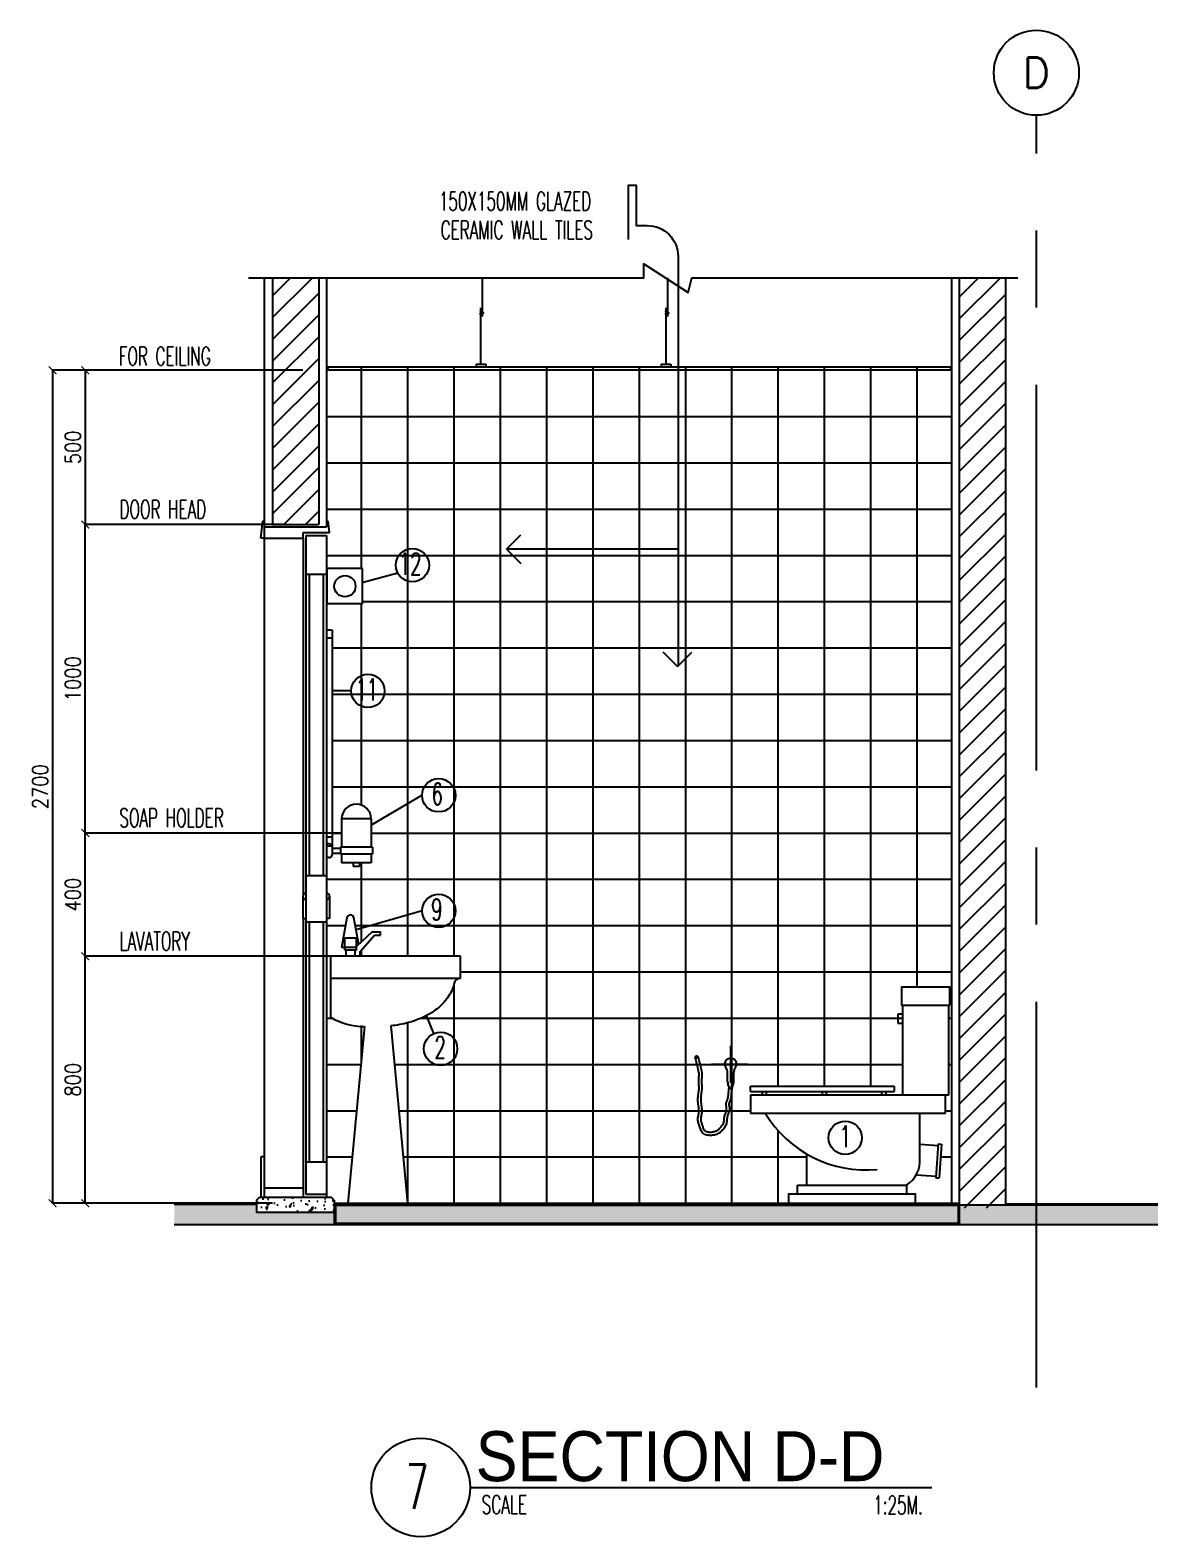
# Model space of a CAD drawing. Extents: x -263967 to -235090, y 166361 to 186286.
# Drawn here: x -249209 to -245555, y 173452 to 178336 of the extents above; entities that cross this region are included whole.
import ezdxf
from ezdxf.enums import TextEntityAlignment as Align

# ---------------------------------------------------------------- set-up
doc = ezdxf.new("R2010")
doc.units = 0
doc.header["$LTSCALE"] = 500
doc.header["$MEASUREMENT"] = 0
for name, pattern in [('CENTER2', [1.125, 0.75, -0.125, 0.125, -0.125]), ('CENTERX2', [4, 2.5, -0.5, 0.5, -0.5]), ('DASHED', [0.75, 0.5, -0.25]), ('HIDDEN', [0.375, 0.25, -0.125]), ('HIDDEN2', [0.1875, 0.125, -0.0625])]:
    doc.linetypes.add(name, pattern=pattern)
doc.layers.get('0').update_dxf_attribs({"linetype": 'CONTINUOUS'})
doc.layers.get('DEFPOINTS').update_dxf_attribs({"linetype": 'CONTINUOUS'})
for name, color, linetype in [('AX-CR', 2, 'CONTINUOUS'), ('AX-TXT', 2, 'CONTINUOUS'), ('AXES', 11, 'CENTERX2'), ('AXIS', 11, 'CENTER2'), ('DIM1', 2, 'CONTINUOUS'), ('Dimout', 4, 'CONTINUOUS'), ('DW', 7, 'CONTINUOUS'), ('ELE', 3, 'CONTINUOUS'), ('ELV', 7, 'CONTINUOUS'), ('FIX', 2, 'CONTINUOUS'), ('HatchA', 11, 'CONTINUOUS'), ('Plaster', 7, 'CONTINUOUS'), ('SANI', 2, 'CONTINUOUS'), ('SETTING', 3, 'CONTINUOUS'), ('Tile', 5, 'CONTINUOUS'), ('TITLE', 1, 'CONTINUOUS'), ('TXT', 2, 'CONTINUOUS'), ('TXT1', 2, 'CONTINUOUS'), ('WALL', 6, 'CONTINUOUS'), ('WallPartition', 2, 'CONTINUOUS'), ('Windows', 9, 'CONTINUOUS')]:
    doc.layers.add(name, color=color, linetype=linetype)
doc.styles.add('DIM', font='simplex.shx', dxfattribs={"width": 0.85})
doc.styles.add('ROMANS', font='romans.shx', dxfattribs={"width": 0.6})
doc.styles.add('TTXT', font='swisse.ttf', dxfattribs={"width": 0.9})
doc.dimstyles.new('DIM1-25', dxfattribs={"dimscale": 25, "dimtxt": 2, "dimasz": 1, "dimexe": 0.03, "dimexo": 0.03, "dimgap": 0.6, "dimtad": 1, "dimdec": 0, "dimdsep": 46, "dimtxsty": 'DIM', "dimblk1": 'ARCHTICK', "dimblk2": 'ARCHTICK', "dimsah": 1, "dimcen": 0.09, "dimdle": 0.03, "dimclrd": 256, "dimclrt": 2, "dimadec": 0, "dimazin": 0, "dimtfac": 1, "dimtdec": 0, "dimtix": 1, "dimtmove": 1, "dimatfit": 3, "dimldrblk": 'ARCHTICK', "dimfxl": 0, "dimtvp": 2, "dimtolj": 1, "dimtzin": 0, "dimarcsym": 0})

# ---------------------------------------------------------------- blocks, each defined once
blk = doc.blocks.new('_ARCHTICK')
at = {"color": 0, "linetype": 'ByBlock', "const_width": 0.15}
blk.add_lwpolyline([(-0.5, -0.5), (0.5, 0.5)], dxfattribs=at)
blk = doc.blocks.new('*D96')
at = {"layer": 'DEFPOINTS', "color": 0}
for p in [(-248325.1, 177233.5), (-249030.2, 176733.5), (-248384.5, 176733.5)]:
    blk.add_point(p, dxfattribs=at)
at = {"layer": 'Dimout', "color": 0, "lineweight": -2}
for p, q in [((-248325.8, 177233.5), (-249031, 177233.5)), ((-248385.3, 176733.5), (-249031, 176733.5))]:
    blk.add_line(p, q, dxfattribs=at)
at = {"layer": 'Dimout', "lineweight": -2}
blk.add_line((-249030.2, 177234.2), (-249030.2, 176732.7), dxfattribs=at)
at = {"layer": 'Dimout', "lineweight": -2, "xscale": 25, "yscale": 25, "zscale": 25}
for p, rotation in [((-249030.2, 177233.5), 90), ((-249030.2, 176733.5), 270)]:
    blk.add_blockref('_ARCHTICK', p, dxfattribs=dict(at, rotation=rotation))
at = {"layer": 'Dimout', "color": 2, "insert": (-249070.2, 176983.5), "char_height": 50, "attachment_point": 5, "rotation": 90, "style": 'DIM'}
blk.add_mtext('\\A1;500', dxfattribs=at)
blk = doc.blocks.new('*D98')
at = {"layer": 'DEFPOINTS', "color": 0}
for p in [(-249030.2, 177233.5), (-249136.1, 174533.5), (-249030.2, 174533.5)]:
    blk.add_point(p, dxfattribs=at)
at = {"layer": 'Dimout', "color": 0, "lineweight": -2}
for p, q in [((-249031, 177233.5), (-249136.8, 177233.5)), ((-249031, 174533.5), (-249136.8, 174533.5))]:
    blk.add_line(p, q, dxfattribs=at)
at = {"layer": 'Dimout', "lineweight": -2}
blk.add_line((-249136.1, 177234.2), (-249136.1, 174532.7), dxfattribs=at)
at = {"layer": 'Dimout', "lineweight": -2, "xscale": 25, "yscale": 25, "zscale": 25}
for p, rotation in [((-249136.1, 177233.5), 90), ((-249136.1, 174533.5), 270)]:
    blk.add_blockref('_ARCHTICK', p, dxfattribs=dict(at, rotation=rotation))
at = {"layer": 'Dimout', "color": 2, "insert": (-249176.1, 175883.5), "char_height": 50, "attachment_point": 5, "rotation": 90, "style": 'DIM'}
blk.add_mtext('\\A1;2700', dxfattribs=at)
blk = doc.blocks.new('*D100')
at = {"layer": 'DEFPOINTS', "color": 0}
for p in [(-249030.2, 176733.5), (-248504, 176733.5), (-248199.7, 175733.5)]:
    blk.add_point(p, dxfattribs=at)
at = {"layer": 'Dimout', "color": 0, "lineweight": -2}
for p, q in [((-248504.8, 176733.5), (-249031, 176733.5)), ((-248200.4, 175733.5), (-249031, 175733.5))]:
    blk.add_line(p, q, dxfattribs=at)
at = {"layer": 'Dimout', "lineweight": -2}
blk.add_line((-249030.2, 175732.7), (-249030.2, 176734.2), dxfattribs=at)
at = {"layer": 'Dimout', "lineweight": -2, "xscale": 25, "yscale": 25, "zscale": 25}
for p, rotation in [((-249030.2, 176733.5), 90), ((-249030.2, 175733.5), 270)]:
    blk.add_blockref('_ARCHTICK', p, dxfattribs=dict(at, rotation=rotation))
at = {"layer": 'Dimout', "color": 2, "insert": (-249070.2, 176233.5), "char_height": 50, "attachment_point": 5, "rotation": 90, "style": 'DIM'}
blk.add_mtext('\\A1;1000', dxfattribs=at)
blk = doc.blocks.new('*D99')
at = {"layer": 'DEFPOINTS', "color": 0}
for p in [(-249030.2, 175733.5), (-248199.7, 175733.5), (-248235.4, 175333.8)]:
    blk.add_point(p, dxfattribs=at)
at = {"layer": 'Dimout', "color": 0, "lineweight": -2}
for p, q in [((-248200.4, 175733.5), (-249031, 175733.5)), ((-248236.2, 175333.8), (-249031, 175333.8))]:
    blk.add_line(p, q, dxfattribs=at)
at = {"layer": 'Dimout', "lineweight": -2}
blk.add_line((-249030.2, 175333.1), (-249030.2, 175734.2), dxfattribs=at)
at = {"layer": 'Dimout', "lineweight": -2, "xscale": 25, "yscale": 25, "zscale": 25}
for p, rotation in [((-249030.2, 175733.5), 90), ((-249030.2, 175333.8), 270)]:
    blk.add_blockref('_ARCHTICK', p, dxfattribs=dict(at, rotation=rotation))
at = {"layer": 'Dimout', "color": 2, "insert": (-249070.2, 175533.7), "char_height": 50, "attachment_point": 5, "rotation": 90, "style": 'DIM'}
blk.add_mtext('\\A1;400', dxfattribs=at)
blk = doc.blocks.new('*D97')
at = {"layer": 'DEFPOINTS', "color": 0}
for p in [(-249030.2, 175333.8), (-248235.4, 175333.8), (-248422.4, 174533.5)]:
    blk.add_point(p, dxfattribs=at)
at = {"layer": 'Dimout', "color": 0, "lineweight": -2}
for p, q in [((-248236.2, 175333.8), (-249031, 175333.8)), ((-248423.2, 174533.5), (-249031, 174533.5))]:
    blk.add_line(p, q, dxfattribs=at)
at = {"layer": 'Dimout', "lineweight": -2}
blk.add_line((-249030.2, 174532.7), (-249030.2, 175334.6), dxfattribs=at)
at = {"layer": 'Dimout', "lineweight": -2, "xscale": 25, "yscale": 25, "zscale": 25}
for p, rotation in [((-249030.2, 175333.8), 90), ((-249030.2, 174533.5), 270)]:
    blk.add_blockref('_ARCHTICK', p, dxfattribs=dict(at, rotation=rotation))
at = {"layer": 'Dimout', "color": 2, "insert": (-249070.2, 174933.7), "char_height": 50, "attachment_point": 5, "rotation": 90, "style": 'DIM'}
blk.add_mtext('\\A1;800', dxfattribs=at)
blk = doc.blocks.new('COMP')
at = {"layer": 'FIX'}
for p, q in [((-0.0411, 0.35), (-0.0411, 0.6416)), ((0.1079, 0.35), (0.1079, 0.6416)), ((-0.0575, 0.6125), (-0.0575, 0.5833)), ((-0.0411, 0.6125), (-0.0575, 0.6125)), ((-0.0575, 0.5833), (-0.0411, 0.5833)), ((-0.5343, 0.3618), (-0.5343, 0.3792)), ((-0.5343, 0.3792), (-0.0685, 0.3792)), ((-0.5343, 0.3618), (-0.0685, 0.3618)), ((-0.5343, 0.35), (-0.5343, 0.2917)), ((0.1079, 0.35), (-0.5343, 0.35)), ((-0.4959, 0.35), (-0.4959, 0.3618)), ((-0.4825, 0.35), (-0.4825, 0.3618)), ((-0.301, 0.35), (-0.301, 0.3618)), ((-0.2876, 0.35), (-0.2876, 0.3618)), ((-0.1087, 0.35), (-0.1087, 0.3618)), ((-0.0953, 0.35), (-0.0953, 0.3618)), ((-0.0685, 0.3792), (-0.0685, 0.3618)), ((0.0971, 0.2917), (0.0971, 0.35)), ((-0.5343, 0.2917), (0.0971, 0.2917)), ((0.0146, 0.1458), (0.0146, 0.2917)), ((-0.3528, 0.1603), (-0.3528, 0.0583)), ((0.0146, 0.1914), (0.0738, 0.1873)), ((0.0741, 0.1923), (0.0665, 0.0825)), ((0.0741, 0.1923), (0.0841, 0.1916)), ((0.0841, 0.1916), (0.0765, 0.0818)), ((-0.382, 0.0583), (-0.0292, 0.0583)), ((-0.382, 0.0292), (-0.382, 0.0583)), ((-0.0292, 0.0583), (-0.0292, 0.0292)), ((0.0027, 0.092), (0.0669, 0.0875)), ((0.0665, 0.0825), (0.0765, 0.0818))]:
    blk.add_line(p, q, dxfattribs=at)
for points in [[(0.1117, 0.6416), (0.1117, 0.7), (-0.0449, 0.7), (-0.0449, 0.6416)], [(0, 0), (0, 0.0292), (-0.4111, 0.0292), (-0.4111, 0)]]:
    blk.add_lwpolyline(points, close=True, dxfattribs=at)
for centre, radius, start, end in [((-0.1594, 0.4916), 0.3837, 211.4114, 275.3446), ((-0.0802, 0.1385), 0.0951, 302.4712, 4.3987)]:
    blk.add_arc(centre, radius, start, end, dxfattribs=at)
blk = doc.blocks.new('A$C54676CD1')
at = {"layer": 'AXIS', "linetype": 'CENTER2', "ltscale": 10}
for p, q in [((0.1153, 0.1709), (0.1153, 0.29)), ((0.1716, 0.2302), (0.0525, 0.2302))]:
    blk.add_line(p, q, dxfattribs=at)
at = {"layer": 'DIM1', "linetype": 'HIDDEN'}
for points in [[(0.1196, 0.156), (0.1183, 0.1482), (0.1175, 0.142), (0.117, 0.1369), (0.1167, 0.1328), (0.1165, 0.1294), (0.1164, 0.1262), (0.1161, 0.1231), (0.1155, 0.1198), (0.1146, 0.1167), (0.1135, 0.1137), (0.1124, 0.1111), (0.1114, 0.1087), (0.1105, 0.1066), (0.1099, 0.1048), (0.1094, 0.1033), (0.1092, 0.1022), (0.1092, 0.1011), (0.1093, 0.0997), (0.1095, 0.0979), (0.1099, 0.0957), (0.1104, 0.0932), (0.1108, 0.0902), (0.111, 0.0869), (0.1109, 0.0832), (0.1103, 0.0796), (0.1094, 0.0762), (0.1084, 0.0731), (0.1073, 0.0702), (0.1063, 0.0674), (0.1053, 0.0648), (0.1046, 0.0625), (0.104, 0.0602), (0.1036, 0.058), (0.1033, 0.0555), (0.1031, 0.0527), (0.1028, 0.0497), (0.1025, 0.0464), (0.102, 0.0428), (0.1012, 0.039), (0.1, 0.0351), (0.0983, 0.0312), (0.0963, 0.0275), (0.094, 0.0241), (0.0915, 0.0208), (0.0889, 0.0178), (0.0862, 0.0149), (0.0834, 0.0123), (0.0806, 0.01), (0.0778, 0.0079), (0.0749, 0.0061), (0.0719, 0.0045), (0.0689, 0.0032), (0.0658, 0.0022), (0.0627, 0.0014), (0.0595, 0.0008), (0.0563, 0.0004), (0.0529, 0.0001), (0.0494, 0), (0.0458, 0.0001), (0.042, 0.0004), (0.0382, 0.001), (0.0344, 0.0021), (0.0306, 0.0036), (0.0269, 0.0059), (0.0237, 0.0088), (0.0212, 0.012), (0.0194, 0.0153), (0.018, 0.0186), (0.0169, 0.0217), (0.016, 0.0246), (0.0152, 0.0273), (0.0145, 0.0298), (0.0137, 0.0322), (0.0128, 0.0347), (0.0119, 0.0374), (0.011, 0.0402), (0.0102, 0.0433), (0.0095, 0.0465), (0.0091, 0.05), (0.0089, 0.0537), (0.0092, 0.0573), (0.0097, 0.0607), (0.0103, 0.064), (0.011, 0.0671), (0.0116, 0.0702), (0.012, 0.0732), (0.0124, 0.0763), (0.0125, 0.0795), (0.0124, 0.0831), (0.012, 0.087), (0.0115, 0.0913), (0.0109, 0.0959), (0.0102, 0.1007), (0.0096, 0.1057), (0.0092, 0.1108), (0.009, 0.1161), (0.009, 0.1212), (0.0094, 0.1262), (0.0099, 0.1309), (0.0105, 0.1354), (0.0111, 0.1396), (0.0117, 0.1435), (0.0122, 0.1471), (0.0125, 0.1503), (0.0126, 0.1533), (0.0126, 0.1563), (0.0125, 0.1592), (0.0123, 0.1622), (0.012, 0.1652), (0.0118, 0.1684), (0.0116, 0.1717), (0.0115, 0.1752), (0.0116, 0.1787), (0.0118, 0.1822), (0.012, 0.1855), (0.0123, 0.1887), (0.0126, 0.1917), (0.0127, 0.1946), (0.0128, 0.1973), (0.0128, 0.1998), (0.0125, 0.2023), (0.0121, 0.2051), (0.0113, 0.2089), (0.0101, 0.214), (0.0085, 0.2207), (0.0062, 0.2293), (0.0034, 0.2403), (0, 0.254)], [(0.1097, 0.1576), (0.1084, 0.1496), (0.1076, 0.1431), (0.107, 0.1378), (0.1067, 0.1334), (0.1066, 0.1299), (0.1064, 0.127), (0.1062, 0.1244), (0.1057, 0.1221), (0.1051, 0.1197), (0.1042, 0.1174), (0.1032, 0.115), (0.1022, 0.1127), (0.1012, 0.1103), (0.1004, 0.1079), (0.0997, 0.1056), (0.0993, 0.1032), (0.0992, 0.1009), (0.0993, 0.0986), (0.0997, 0.0963), (0.1001, 0.0939), (0.1005, 0.0916), (0.1009, 0.0892), (0.101, 0.0867), (0.1009, 0.0842), (0.1005, 0.0817), (0.0998, 0.0791), (0.099, 0.0764), (0.098, 0.0737), (0.0969, 0.0709), (0.0959, 0.0681), (0.095, 0.0653), (0.0942, 0.0624), (0.0937, 0.0595), (0.0933, 0.0565), (0.0931, 0.0535), (0.0929, 0.0506), (0.0926, 0.0476), (0.0922, 0.0446), (0.0915, 0.0416), (0.0906, 0.0386), (0.0893, 0.0356), (0.0877, 0.0327), (0.0858, 0.0298), (0.0837, 0.0271), (0.0815, 0.0245), (0.0792, 0.0221), (0.0768, 0.0198), (0.0745, 0.0179), (0.0722, 0.0162), (0.0699, 0.0148), (0.0676, 0.0136), (0.0653, 0.0126), (0.063, 0.0118), (0.0605, 0.0112), (0.0579, 0.0107), (0.0552, 0.0103), (0.0523, 0.0101), (0.0493, 0.01), (0.0463, 0.0101), (0.0433, 0.0103), (0.0404, 0.0108), (0.0376, 0.0116), (0.0351, 0.0126), (0.0329, 0.0139), (0.0311, 0.0156), (0.0296, 0.0176), (0.0283, 0.0198), (0.0273, 0.0222), (0.0264, 0.0248), (0.0256, 0.0274), (0.0248, 0.0301), (0.024, 0.0328), (0.0232, 0.0354), (0.0223, 0.038), (0.0214, 0.0405), (0.0206, 0.043), (0.0199, 0.0456), (0.0194, 0.0482), (0.019, 0.0508), (0.019, 0.0535), (0.0192, 0.0562), (0.0196, 0.0591), (0.0201, 0.062), (0.0208, 0.0652), (0.0214, 0.0685), (0.022, 0.0719), (0.0223, 0.0756), (0.0225, 0.0795), (0.0223, 0.0837), (0.022, 0.088), (0.0214, 0.0926), (0.0208, 0.0972), (0.0201, 0.102), (0.0196, 0.1067), (0.0192, 0.1115), (0.019, 0.1162), (0.019, 0.1208), (0.0193, 0.1253), (0.0198, 0.1297), (0.0204, 0.134), (0.021, 0.1381), (0.0216, 0.1421), (0.0221, 0.146), (0.0225, 0.1497), (0.0226, 0.1532), (0.0226, 0.1565), (0.0225, 0.1598), (0.0222, 0.1629), (0.022, 0.166), (0.0217, 0.1691), (0.0216, 0.1721), (0.0215, 0.1752), (0.0216, 0.1783), (0.0217, 0.1815), (0.022, 0.1846), (0.0223, 0.1878), (0.0225, 0.191), (0.0227, 0.1942), (0.0228, 0.1973), (0.0227, 0.2004), (0.0225, 0.2035), (0.0219, 0.2069), (0.0211, 0.2111), (0.0199, 0.2163), (0.0182, 0.2231), (0.0159, 0.2318), (0.0131, 0.2428), (0.0097, 0.2564)]]:
    blk.add_lwpolyline(points, dxfattribs=at)
at = {"layer": 'DIM1'}
blk.add_circle((0.0046, 0.2544), 0.00364, dxfattribs=at)
at = {"layer": 'SETTING'}
for p, q in [((0.1037, 0.2112), (0.0958, 0.229)), ((0.1053, 0.1733), (0.1053, 0.2039)), ((0.1253, 0.1733), (0.1253, 0.2039)), ((0.1268, 0.2112), (0.1347, 0.229)), ((0.1067, 0.1648), (0.1058, 0.1685)), ((0.1089, 0.1585), (0.1067, 0.1648)), ((0.1144, 0.1503), (0.1089, 0.1585)), ((0.1147, 0.1503), (0.1205, 0.1567)), ((0.1223, 0.1606), (0.1235, 0.1639)), ((0.124, 0.1658), (0.1247, 0.1685))]:
    blk.add_line(p, q, dxfattribs=at)
for centre, radius, start, end in [((0.1153, 0.2302), 0.02, 4.7712, 175.2288), ((0.1013, 0.2314), 0.006, 175.2288, 203.9684), ((0.0873, 0.2039), 0.018, 0, 23.9684), ((0.0973, 0.206), 0.008, 0, 23.9684), ((0.1433, 0.2039), 0.018, 156.0316, 180), ((0.1333, 0.206), 0.008, 156.0316, 180), ((0.1292, 0.2314), 0.006, 336.0316, 4.7712), ((0.1253, 0.1733), 0.02, 180, 193.7048), ((0.1034, 0.1672), 0.02, 328.3138, 340.7517), ((0.1046, 0.1705), 0.02, 340.7517, 346.2952), ((0.1053, 0.1733), 0.02, 346.2952, 0)]:
    blk.add_arc(centre, radius, start, end, dxfattribs=at)
blk = doc.blocks.new('GAN')
for p, q in [((-0.0212, 0.1644), (-0.0212, 0.29)), ((-0.0155, 0.01), (-0.0155, 0.1918)), ((0, 0.01), (-0.031, 0.01)), ((-0.031, 0.01), (-0.031, 0)), ((0, 0.01), (0, 0))]:
    blk.add_line(p, q)
blk.add_lwpolyline([(-0.0118, 0.184), (-0.024, 0.1754), (-0.0113, 0.1703)])
blk = doc.blocks.new('AXU')
at = {"layer": 'AX-CR'}
blk.add_circle((0, 350), 350, dxfattribs=at)
at = {"layer": 'AX-TXT', "style": 'ROMANS'}
blk.add_attdef('AX', text='', height=250, dxfattribs=at).set_placement((0, 350), align=Align.MIDDLE)

msp = doc.modelspace()

# ---------------------------------------------------------------- hatches: boundary and pattern name
at = {"layer": 'HatchA'}
h = msp.add_hatch(dxfattribs=at)
h.set_pattern_fill('ANSI31', color=256, scale=400, style=0)
h.set_pattern_definition([(45, (10718.21, -22295.774), (-35.355339, 35.355339), [])])
h.paths.add_polyline_path([(-248273.3, 177533.5), (-248423.3, 177533.5), (-248423.3, 176733.5), (-248273.3, 176733.5)])
h = msp.add_hatch(dxfattribs=at)
h.set_pattern_fill('ANSI31', color=256, scale=400, style=0)
h.set_pattern_definition([(45, (10543.21, -22295.774), (-35.355339, 35.355339), [])])
h.paths.add_polyline_path([(-246048.3, 177533.5), (-246198.3, 177533.5), (-246198.3, 174518.5), (-246048.3, 174518.5)])
at = {"layer": 'Windows'}
h = msp.add_hatch(dxfattribs=at)
h.set_pattern_fill('AR-CONC', color=256, scale=10, style=0)
h.set_pattern_definition([(50, (2579, -6469.867), (71.726018, -6.275213), [7.5, -82.5]), (355, (2579, -6469.87), (-13.875133, 75.219213), [6, -66]), (100.4514, (2584.98, -6470.39), (57.850938, 68.943954), [6.374019, -70.114211]), (46.1842, (2579, -6449.87), (106.724105, -16.551901), [11.25, -123.75]), (96.6356, (2587.9, -6451.25), (93.46627, 97.411787), [9.56103, -105.1713]), (351.1842, (2579, -6449.87), (93.466195, 97.41186), [9, -99]), (21, (2589, -6454.867), (59.690705, -40.261889), [7.5, -82.5]), (326, (2589, -6454.87), (24.331533, 72.515005), [6, -66]), (71.4514, (2593.976, -6458.22), (84.022263, 32.25305), [6.374019, -70.114211]), (37.5, (2579.001, -6469.867), (1.2159855, 33.2893854), [0, -65.2, 0, -67, 0, -66.25]), (7.5, (2579, -6469.867), (26.3069537, 39.441171), [0, -38.2, 0, -63.7, 0, -25.25]), (327.5, (2556.7, -6469.867), (53.3822436, -2.2554872), [0, -25, 0, -78, 0, -103.5]), (317.5, (2546.7, -6469.867), (58.318617, 10.010498), [0, -32.5, 0, -51.8, 0, -73.5])])
h.paths.add_polyline_path([(-248223.3, 174543.5), (-248233.3, 174553.5), (-248465.3, 174553.5), (-248475.3, 174543.5), (-248475.3, 174503.5), (-248223.3, 174503.5)])
h = msp.add_hatch(dxfattribs=at)
h.set_pattern_fill('AR-SAND', color=256, scale=25, style=0)
h.set_pattern_definition([(37.5, (0, 0), (-1.574834, 48.170594), [0, -38, 0, -42.5, 0, -40.625]), (7.5, (0, 0), (44.244418, 70.553652), [0, -20.5, 0, -34.25, 0, -13.125]), (327.5, (-30.75, 0), (77.8535465, 0.1414763), [0, -12.5, 0, -45, 0, -58.75]), (317.5, (-30.75, 0), (75.153165, 21.941889), [0, -6.25, 0, -29.5, 0, -33.75])])
h.paths.add_polyline_path([(-248223.3, 174503.5), (-248475.3, 174503.5), (-248475.3, 174530.5), (-248741.8, 174530.5), (-248741.8, 174463.5), (-248223.3, 174463.5)])
h.paths.add_polyline_path([(-246025.3, 174527.5), (-246198.3, 174527.5), (-248219.3, 174527.5), (-248219.3, 174467.5), (-246025.3, 174467.5)])
h.paths.add_polyline_path([(-245554.7, 174527.5), (-246025.3, 174527.5), (-246025.3, 174463.5), (-245554.7, 174463.5)])

# ---------------------------------------------------------------- linework, layer by layer
msp.add_line((-246227, 177243.5), (-248244.5, 177243.5))
at = {"layer": 'AXES'}
msp.add_line((-245948.3, 173936.5), (-245948.3, 178059.9), dxfattribs=at)
at = {"layer": 'DW'}
for p, q in [((-248017.9, 176575.5), (-248129.4, 176545.5)), ((-248168.1, 176193.9), (-248230.1, 176193.9)), ((-247939, 175855.7), (-248103.8, 175758.7)), ((-247939, 175481.3), (-248152.1, 175419.7)), ((-247900.6, 175083.7), (-247924.4, 175141.9))]:
    msp.add_line(p, q, dxfattribs=at)
at = {"layer": 'ELE'}
msp.add_lwpolyline([(-248501.1, 177533.5), (-247220, 177533.5), (-247220, 177578.7), (-247076.5, 177485.2), (-247064.7, 177533.5), (-246797.9, 177533.5), (-246008.7, 177533.5)], dxfattribs=at)
at = {"layer": 'ELV'}
msp.add_line((-247109.2, 176653.3), (-247665.3, 176653.3), dxfattribs=at)
msp.add_lwpolyline([(-247270.5, 177656.9), (-247270.5, 177832.9), (-247245.5, 177832.9), (-247245.5, 177702.3), (-247209.2, 177702.3, -0.414214), (-247109.2, 177602.3), (-247109.2, 176274.7)], format="xyb", dxfattribs=at)
at = {"layer": 'FIX', "color": 2}
for centre in [(-247970.1, 176601.7), (-248114.2, 176193.9), (-247885.1, 175855.7), (-247885, 175481.3), (-247878.7, 175034.4), (-246567.8, 174745.7)]:
    msp.add_circle(centre, 54, dxfattribs=at)
at = {"layer": 'Plaster'}
for p, q in [((-248450.3, 177533.5), (-248450.3, 176726.1)), ((-248248.3, 177533.5), (-248248.3, 176726.1)), ((-246223.3, 177533.5), (-246223.3, 174533.5)), ((-248244.5, 177243.5), (-248244.5, 177233.5)), ((-246227, 177243.5), (-246227, 177233.5)), ((-248450.3, 174583.5), (-248324.7, 174583.5)), ((-248741.8, 174533.5), (-248475.3, 174533.5)), ((-248223.3, 174533.5), (-246198.3, 174533.5)), ((-248223.3, 174527.5), (-246198.3, 174527.5)), ((-245554.7, 174530.5), (-246048.3, 174530.5))]:
    msp.add_line(p, q, dxfattribs=at)
at = {"layer": 'SANI'}
for p, q in [((-248246.5, 176476), (-248246.5, 176591)), ((-248131.5, 176591), (-248246.5, 176591)), ((-248131.5, 176476), (-248131.5, 176591)), ((-248131.5, 176476), (-248246.5, 176476)), ((-248230.1, 176391), (-248248.3, 176391)), ((-248230.1, 176364.7), (-248248.3, 176364.7)), ((-248230.1, 176391), (-248230.1, 175691)), ((-248103.8, 175779), (-248199.7, 175779)), ((-248199.7, 175779), (-248199.7, 175688)), ((-248103.8, 175779), (-248103.8, 175688)), ((-248230.1, 175719.8), (-248248.3, 175719.8)), ((-248230.1, 175691), (-248248.3, 175691)), ((-248239.7, 175698.2), (-248245.5, 175698.2)), ((-248230.1, 175688.7), (-248230.1, 175663.3)), ((-248203.5, 175682.8), (-248230.1, 175682.8)), ((-248100, 175688), (-248203.5, 175688)), ((-248203.5, 175688), (-248203.5, 175665)), ((-248100, 175688), (-248100, 175665)), ((-248239.7, 175653.7), (-248245.5, 175653.7)), ((-248203.5, 175667.5), (-248230.1, 175667.5)), ((-248100, 175665), (-248203.5, 175665)), ((-248199.7, 175665), (-248199.7, 175636.6)), ((-248103.8, 175636.6), (-248199.7, 175636.6)), ((-248162.3, 175636.6), (-248162.3, 175625.1)), ((-248141.2, 175625.1), (-248162.3, 175625.1)), ((-248141.2, 175636.6), (-248141.2, 175625.1)), ((-248103.8, 175665), (-248103.8, 175636.6)), ((-248182.2, 175458.8), (-248199.7, 175362.6)), ((-248143.9, 175372.1), (-248159.7, 175458.8)), ((-248189.4, 175353.8), (-248189.4, 175392.2)), ((-248100.9, 175413.3), (-248151.1, 175365.2)), ((-248151.1, 175353.9), (-248151.1, 175392.2)), ((-248139.9, 175349.1), (-248093.3, 175402.3)), ((-248100.9, 175413.3), (-248073.7, 175413.3)), ((-248093.3, 175402.3), (-248073.7, 175402.3)), ((-248073.7, 175402.3), (-248073.7, 175413.3)), ((-248151.1, 175362.6), (-248199.7, 175362.6)), ((-248184.6, 175333.8), (-248184.6, 175353.8)), ((-248155.8, 175333.8), (-248155.9, 175353.9)), ((-248139.9, 175333.8), (-248139.9, 175349.1)), ((-247814.6, 175322.8), (-247814.6, 175333.8))]:
    msp.add_line(p, q, dxfattribs=at)
at = {"layer": 'SANI', "linetype": 'Continuous'}
for p, q in [((-248235.4, 175333.8), (-248235.4, 175136.1)), ((-247814.6, 175333.8), (-248235.4, 175333.8)), ((-247814.6, 175261.9), (-247814.6, 175333.5)), ((-247814.6, 175261.9), (-248235.4, 175261.9)), ((-248125.6, 175105.9), (-248179.5, 174533.5)), ((-248040.1, 175108.2), (-247985.9, 174533.5))]:
    msp.add_line(p, q, dxfattribs=at)
at = {"layer": 'SANI', "color": 6}
msp.add_line((-247783.2, 173612.1), (-246287.1, 173612.1), dxfattribs=at)
at = {"layer": 'SANI', "linetype": 'DASHED'}
msp.add_lwpolyline([(-248151.1, 175392.2), (-248189.4, 175392.2)], dxfattribs=at)
msp.add_lwpolyline([(-248151.1, 175353.9), (-248189.4, 175353.8, 0.499277)], format="xyb", dxfattribs=at)
at = {"layer": 'SANI', "linetype": 'Continuous'}
msp.add_lwpolyline([(-247816.3, 175262, 0.355712), (-247835.3, 175246.9, -0.103437), (-247850.6, 175207.7, -0.107169), (-247906.7, 175152.2, -0.077294), (-247983.3, 175118.8, -0.037007), (-248040.1, 175108.2, -0.037007)], format="xyb", dxfattribs=at)
at = {"layer": 'SANI'}
msp.add_circle((-248189, 176533.5), 34.4, dxfattribs=at)
for centre, radius, start, end in [((-248151.7, 175779), 47.9, 0, 180), ((-248239.7, 175688.7), 9.59, 0, 90), ((-248239.7, 175663.3), 9.59, 270, 0), ((-248170.9, 175456.6), 11.5, 9.5273, 170.4727)]:
    msp.add_arc(centre, radius, start, end, dxfattribs=at)
at = {"layer": 'SANI', "linetype": 'Continuous'}
msp.add_arc((-248119.4, 175342.8), 237, 240.6758, 268.5004, dxfattribs=at)
at = {"layer": 'Tile'}
for p, q in [((-248135.8, 177243.5), (-248135.8, 176591)), ((-247985.8, 177243.5), (-247985.8, 175333.8)), ((-247835.8, 177243.5), (-247835.8, 175333.8)), ((-247685.8, 177243.5), (-247685.8, 174533.5)), ((-247535.8, 177243.5), (-247535.8, 174533.5)), ((-247385.8, 177243.5), (-247385.8, 174533.5)), ((-247235.8, 177243.5), (-247235.8, 174533.5)), ((-247085.8, 177243.5), (-247085.8, 174533.5)), ((-246935.8, 177243.5), (-246935.8, 174533.5)), ((-246785.8, 177243.5), (-246785.8, 174912.6)), ((-246635.8, 177243.5), (-246635.8, 174912.6)), ((-246485.8, 177243.5), (-246485.8, 174912.6)), ((-246335.8, 177243.5), (-246335.8, 175233.5)), ((-246223.3, 177233.5), (-248248.3, 177233.5)), ((-248248.3, 177083.5), (-246223.3, 177083.5)), ((-248248.3, 176933.5), (-246223.3, 176933.5)), ((-248248.3, 176783.5), (-246223.3, 176783.5)), ((-248248.3, 176633.5), (-246223.3, 176633.5)), ((-248135.8, 176476), (-248135.8, 175824.2)), ((-248131.5, 176483.5), (-246223.3, 176483.5)), ((-248230.1, 176333.5), (-246223.3, 176333.5)), ((-248230.1, 176183.5), (-246223.3, 176183.5)), ((-248230.1, 176033.5), (-246223.3, 176033.5)), ((-248230.1, 175883.5), (-246223.3, 175883.5)), ((-248230.1, 175733.5), (-248199.7, 175733.5)), ((-248103.8, 175733.5), (-246223.3, 175733.5)), ((-248135.8, 175636.6), (-248135.8, 175379.9)), ((-248248.3, 175583.5), (-246223.3, 175583.5)), ((-248248.3, 175433.5), (-248186.8, 175433.5)), ((-248155, 175433.5), (-246223.3, 175433.5)), ((-248135.8, 175353.8), (-248135.8, 175333.8)), ((-247814.6, 175283.5), (-246223.3, 175283.5)), ((-247835.8, 175244.2), (-247835.8, 174533.5)), ((-248248.3, 175133.5), (-248226.7, 175133.5)), ((-248135.8, 175109.5), (-248135.8, 174997.6)), ((-247985.8, 175118.1), (-247985.8, 174533.5)), ((-247941.5, 175133.5), (-246381.4, 175133.5)), ((-246232.3, 175133.5), (-246223.3, 175133.5)), ((-248248.3, 174983.5), (-248137.1, 174983.5)), ((-248028.3, 174983.5), (-246381.4, 174983.5)), ((-246232.3, 174983.5), (-246223.3, 174983.5)), ((-248248.3, 174833.5), (-248151.2, 174833.5)), ((-248014.2, 174833.5), (-246874.5, 174833.5)), ((-246243.2, 174833.5), (-246223.3, 174833.5)), ((-246785.8, 174769.5), (-246785.8, 174533.5)), ((-248248.3, 174683.5), (-248165.3, 174683.5)), ((-248000.1, 174683.5), (-246693, 174683.5)), ((-246259, 174683.5), (-246223.3, 174683.5))]:
    msp.add_line(p, q, dxfattribs=at)
at = {"layer": 'TITLE', "color": 6}
msp.add_circle((-247943.2, 173612.1), 160, dxfattribs=at)
at = {"layer": 'WALL'}
for p, q in [((-248423.3, 177533.5), (-248423.3, 176733.5)), ((-248273.3, 177533.5), (-248273.3, 176733.5)), ((-246198.3, 177533.5), (-246198.3, 174463.5)), ((-246048.3, 177533.5), (-246048.3, 174527.5)), ((-248424.3, 176733.5), (-248274.3, 176733.5)), ((-247665.3, 176653.3), (-247619.1, 176699.5)), ((-247665.3, 176653.3), (-247619.1, 176607)), ((-247111, 176273), (-247157.3, 176319.2)), ((-247111, 176273), (-247064.7, 176319.2)), ((-248475.3, 174543.5), (-248465.3, 174553.5)), ((-248465.3, 174553.5), (-248233.3, 174553.5)), ((-248223.3, 174543.5), (-248233.3, 174553.5)), ((-248741.8, 174530.5), (-248475.3, 174530.5)), ((-248475.3, 174543.5), (-248475.3, 174503.5)), ((-248223.3, 174503.5), (-248475.3, 174503.5)), ((-248223.3, 174543.5), (-248223.3, 174503.5)), ((-248219.3, 174527.5), (-248223.3, 174527.5)), ((-248223.3, 174503.5), (-248223.3, 174463.5)), ((-248219.3, 174527.5), (-248219.3, 174467.5)), ((-246202.3, 174527.5), (-246202.3, 174467.5)), ((-245554.7, 174527.5), (-246198.3, 174527.5)), ((-245554.7, 174463.5), (-248741.8, 174463.5)), ((-246202.3, 174467.5), (-248219.3, 174467.5))]:
    msp.add_line(p, q, dxfattribs=at)
at = {"layer": 'WallPartition', "linetype": 'HIDDEN2', "const_width": 2}
msp.add_lwpolyline([(-248221.3, 174527.5), (-248221.3, 174465.5), (-246200.3, 174465.5), (-246200.3, 174527.5)], dxfattribs=at)
at = {"layer": 'Windows'}
for p, q in [((-248461.7, 176688.8), (-248454.8, 176744.4)), ((-248450.3, 176744.4), (-248454.8, 176744.4)), ((-248450.3, 176726.1), (-248248.3, 176726.1)), ((-248450.3, 176726.1), (-248450.3, 174553.5)), ((-248324.7, 176707.5), (-248239.1, 176707.5)), ((-248324.7, 176688.8), (-248324.7, 176707.5)), ((-248248.3, 176744.4), (-248243.7, 176744.4)), ((-248239.1, 176707.5), (-248243.7, 176744.4)), ((-248450.3, 176688.8), (-248461.7, 176688.8)), ((-248450.3, 176688.8), (-248324.7, 176688.8)), ((-248324.7, 176688.8), (-248324.7, 175532.5)), ((-248315.6, 176698.2), (-248248.3, 176698.2)), ((-248315.6, 176698.2), (-248315.6, 174562.8)), ((-248248.3, 176698.2), (-248248.3, 174553.5)), ((-248315.6, 176572.8), (-248248.3, 176572.8)), ((-248304.5, 176572.8), (-248304.5, 175596.1)), ((-248259.4, 176572.8), (-248259.4, 175596.1)), ((-248315.6, 175596.1), (-248248.3, 175596.1)), ((-248325.5, 175528.6), (-248325.5, 175455.9)), ((-248238.4, 175528.6), (-248238.4, 175455.9)), ((-248325.5, 175455.9), (-248315.6, 175455.9)), ((-248324.7, 175455.9), (-248324.7, 174553.5)), ((-248315.6, 175445.1), (-248248.3, 175445.1)), ((-248304.5, 175445.1), (-248304.5, 174668.1)), ((-248259.4, 175445.1), (-248259.4, 174668.1)), ((-248238.4, 175455.9), (-248248.3, 175455.9)), ((-248450.3, 174683.5), (-248461.4, 174683.5)), ((-248461.4, 174683.5), (-248461.4, 174553.5)), ((-248315.6, 174668.1), (-248248.3, 174668.1)), ((-248315.6, 174562.8), (-248248.3, 174562.8))]:
    msp.add_line(p, q, dxfattribs=at)
for centre, start, end in [((-248315.6, 175528.6), 90, 270), ((-248248.3, 175528.6), 270, 90)]:
    msp.add_arc(centre, 9.89, start, end, dxfattribs=at)

# ---------------------------------------------------------------- block references
at = {"xscale": -1000, "yscale": 1000, "zscale": 1000}
for p in [(-247763.8, 177243.5), (-247163.8, 177243.5)]:
    msp.add_blockref('GAN', p, dxfattribs=at)
at = {"layer": 'AXES'}
ref = msp.add_blockref('AXU', (-245948.3, 178059.9), dxfattribs=dict(at, xscale=0.3942857142857143, yscale=0.3942857142857143, zscale=0.3942857142857143))
ref.add_attrib('AX', 'D', dxfattribs={"layer": 'AX-TXT', "color": 6, "height": 98.6, "style": 'ROMANS'}).set_placement((-245948.3, 178197.9), align=Align.MIDDLE)
at = {"layer": 'Plaster', "xscale": 1000, "yscale": 1000, "zscale": 1000}
msp.add_blockref('A$C54676CD1', (-247054, 174753.2), dxfattribs=at)
at = {"layer": 'Windows', "xscale": 1000, "yscale": 1000, "zscale": 1000}
msp.add_blockref('COMP', (-246340.3, 174533.5), dxfattribs=at)

# ---------------------------------------------------------------- texts
at = {"layer": 'TITLE', "style": 'ROMANS', "width": 0.6}
msp.add_text('7', height=143.9, dxfattribs=at).set_placement((-247992, 173542.5))
at = {"layer": 'TXT', "style": 'ROMANS', "width": 0.6}
for s, height, p in [('150X150MM GLAZED', 60, (-247884.5, 177751.3)), ('CERAMIC WALL TILES', 60, (-247878.6, 177658.3)), ('FOR CEILING', 60, (-248921.3, 177249)), ('DOOR HEAD', 60, (-248919.3, 176752.7)), ('12', 70, (-248013, 176570.8)), ('11', 70, (-248153.8, 176163.1)), ('6', 70, (-247907.7, 175824.8)), ('SOAP HOLDER', 60, (-248919.3, 175752.7)), ('9', 70, (-247908.9, 175450.5)), ('LAVATORY', 60, (-248919.3, 175353.1)), ('2', 70, (-247898.2, 175003.5)), ('1', 70, (-246586, 174714.8)), ('SCALE', 60, (-247745.5, 173526.6)), ('1:25M.', 60, (-246476.9, 173525.2))]:
    msp.add_text(s, height=height, dxfattribs=at).set_placement(p)
at = {"layer": 'TXT1', "color": 6, "style": 'TTXT', "width": 0.9}
msp.add_text('SECTION D-D', height=162.094, dxfattribs=at).set_placement((-247765.4, 173632.5))

# ---------------------------------------------------------------- dimensions: what is measured, and where the dimension line sits
at = {"layer": 'Dimout'}
for base, p1, p2, picture, middle in [((-249136.1, 174533.5), (-249030.2, 177233.5), (-249030.2, 174533.5), '*D98', (-249176.1, 175883.5)), ((-249030.2, 176733.5), (-248325.1, 177233.5), (-248384.5, 176733.5), '*D96', (-249070.2, 176983.5)), ((-249030.2, 176733.5), (-248199.7, 175733.5), (-248504, 176733.5), '*D100', (-249070.2, 176233.5)), ((-249030.2, 175733.5), (-248235.4, 175333.8), (-248199.7, 175733.5), '*D99', (-249070.2, 175533.7)), ((-249030.2, 175333.8), (-248422.4, 174533.5), (-248235.4, 175333.8), '*D97', (-249070.2, 174933.7))]:
    dim = msp.add_linear_dim(base=base, p1=p1, p2=p2, angle=90, dimstyle='DIM1-25', dxfattribs=at)
    dim.commit()
    dim.dimension.update_dxf_attribs({"geometry": picture, "text_midpoint": middle})

doc.saveas('drawing.dxf')
